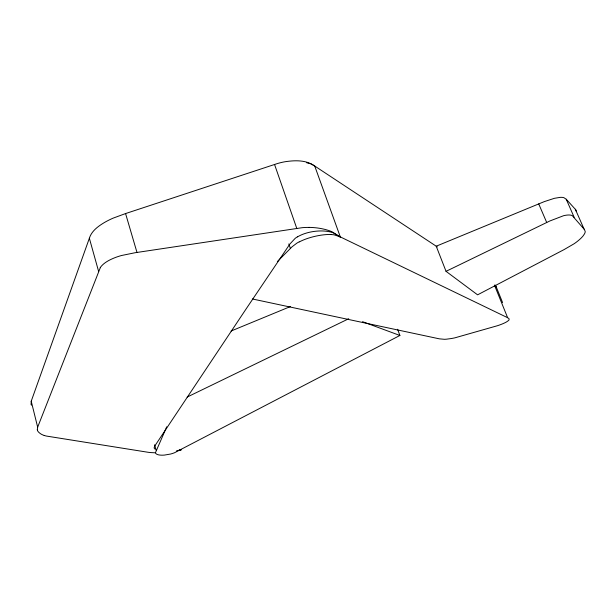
<?xml version="1.0" encoding="UTF-8"?>
<svg xmlns="http://www.w3.org/2000/svg" width="616" height="616" viewBox="0 0 616 616"><rect width="100%" height="100%" fill="white"/><g stroke="black" fill="none" stroke-linecap="round" stroke-linejoin="round"><path stroke-width="0.92" d="M495.972 287.58L495.895 286.07L494.879 284.931M437.298 246.908L314.73 166.027C306.252 159.829 294.995 160.229 285.1 161.731A30.484 13.413 -19.2 0 0 276.746 163.764L125.572 213.56L113.19 218.118A45.214 19.358 -15.3 0 0 104.019 222.753C97.921 226.449 91.538 231.115 89.359 238.261L31.231 401.193L31.085 404.473A37.692 11.719 -14.7 0 0 31.47 405.159M100.308 267.69L37.661 427.165L37.299 429.76M166.713 426.796L155.501 452.567A14.053 4.851 -19 0 0 155.802 453.399L155.956 453.592A16.101 5.567 -19 0 0 156.834 454.254L157.396 454.508A19.72 6.822 -19.1 0 0 164.426 455.085L170.524 454.046A13.336 4.597 -19 0 0 174.459 452.775L399.892 335.466L397.605 329.252M277.362 261.554L292.038 246.824L296.827 243.181A28.097 8.331 -13 0 1 299.076 241.911M446.038 271.333L549.895 220.959L563.563 215.715A18.588 7.123 -27.6 0 1 570.231 215.069A18.064 6.922 -27.6 0 1 572.326 215.692L584.268 229.321L585.2 231.4A15.546 5.752 -27.5 0 1 585.031 232.594A17.225 6.376 -27.5 0 1 584.415 234.003L583.152 235.843A23.423 8.701 -27.4 0 1 580.226 238.931A28.259 10.534 -27.4 0 1 577.931 240.918L576.976 241.68A25.187 9.371 -27.4 0 1 574.035 243.805L564.125 249.572L477.585 294.833L446.038 271.333L436.22 246.2L544.274 201.632L554.4 198.314L560.175 197.366A17.671 5.814 -23.5 0 1 563.886 197.674L566.235 199.238L575.837 209.848L576.283 211.296M187.125 397.081L348.718 318.741M231.077 331.023L290.459 306.529M177.824 450.642L181.489 449.703L176.553 450.827M308.947 227.412L307.207 227.42A30.615 14.153 -7.4 0 0 302.14 227.697L135.089 252.729L121.56 255.501A42.658 18.996 -3.3 0 0 115.523 257.457L114.06 258.035A48.24 21.414 -3.4 0 0 111.157 259.313A40.009 17.825 -3.2 0 0 100.223 267.683M155.286 452.798L151.405 452.614A20.767 6.429 -4.9 0 1 147.601 452.198L46.547 436.082A19.573 6.299 -3.2 0 1 44.229 435.45M306.73 162.793L310.718 163.794L314.73 166.027L340.379 237.129L332.332 231.939A41.618 19.065 -7.4 0 0 328.975 230.6L326.349 229.783A51.721 23.554 -7.2 0 0 323.338 229.036A43.274 19.82 -7.3 0 0 308.963 227.381M252.391 298.976L439.308 338.831L444.406 339.3A16.709 3.242 -14.1 0 0 446.577 339.17L451.189 338.554A17.402 3.38 -14.1 0 0 454.962 337.814L497.312 325.756A20.528 4.004 -14.4 0 0 500.023 324.825A18.711 3.642 -14.4 0 0 506.745 321.783L508.315 320.674A17.849 3.473 -14.5 0 0 509.101 319.773L508.978 318.618L507.63 317.71L339.855 236.683L334.118 234.85A24.417 7.261 -13 0 0 331.054 234.55M362.524 321.668L399.892 335.466M340.379 237.129L333.395 232.894A25.441 11.712 -7.8 0 0 330.068 231.878A24.856 11.442 -7.8 0 0 297.505 236.883M575.329 209.248L584.083 229.106M566.235 199.238L574.158 217.279M538.715 203.888L546.708 222.492M495.942 286.178L502.602 302.633M494.533 285.324L507.63 317.71M274.551 164.472L296.766 228.374M288.835 243.944L290.375 248.448M125.572 213.56L136.983 252.437M154.578 444.783L156.125 450.257M89.359 238.261L98.583 271.286M31.231 401.193L37.661 427.165M299.291 241.934A24.424 7.261 -13 0 1 331.185 234.473M155.001 449.056A16.039 4.959 -5.1 0 1 154.77 448.864L154.424 448.479A13.637 4.22 -5.1 0 1 154.131 447.717L154.878 445.845L246.208 308.793L289.944 243.951L295.203 238.33A27.158 12.489 -7.8 0 1 297.405 236.844M44.167 435.474A28.59 9.248 -3.3 0 1 39.386 432.825A40.225 13.082 -3.4 0 1 38.6 432.139L38.038 431.462A32.918 10.68 -3.3 0 1 37.299 429.76"/></g></svg>
